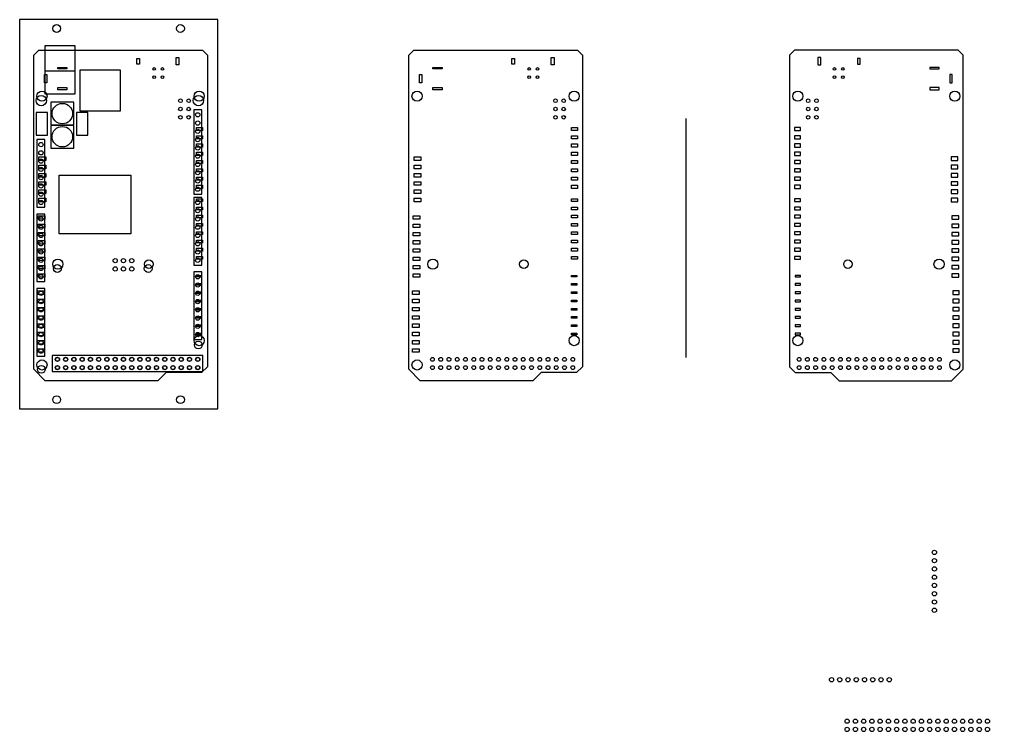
# Model space of a CAD drawing. Header units: millimetres. Extents: x -933 to 1535, y -159 to 616.
# Drawn here: x -932.7 to -634.2, y 322.3 to 541.3 of the extents above; entities that cross this region are included whole.
import ezdxf

# ---------------------------------------------------------------- set-up
doc = ezdxf.new("R2010")
doc.units = ezdxf.units.MM
doc.layers.add('DeTestMega', color=5, linetype='Continuous')

msp = doc.modelspace()

# ---------------------------------------------------------------- linework, layer by layer
at = {"color": 7, "linetype": 'Continuous', "lineweight": 25}
for p, q in [((-928.332, 530.278), (-926.808, 531.802)), ((-926.808, 531.802), (-876.44, 531.802)), ((-876.44, 531.802), (-874.916, 530.278)), ((-812.938, 530.278), (-811.414, 531.802)), ((-811.414, 531.802), (-761.046, 531.802)), ((-761.046, 531.802), (-759.522, 530.278)), ((-694.259, 531.802), (-695.783, 530.278)), ((-643.891, 531.802), (-694.259, 531.802)), ((-642.367, 530.278), (-643.891, 531.802)), ((-928.332, 433.758), (-928.332, 530.278)), ((-896.634, 529.325), (-895.779, 529.325)), ((-896.634, 527.524), (-896.634, 529.325)), ((-895.779, 529.325), (-895.779, 527.524)), ((-884.517, 529.553), (-883.639, 529.553)), ((-884.517, 527.296), (-884.517, 529.553)), ((-883.639, 529.553), (-883.639, 527.296)), ((-874.916, 530.278), (-874.916, 434.505)), ((-812.938, 433.758), (-812.938, 530.278)), ((-781.24, 529.325), (-780.385, 529.325)), ((-781.24, 527.524), (-781.24, 529.325)), ((-780.385, 529.325), (-780.385, 527.524)), ((-769.123, 529.553), (-768.245, 529.553)), ((-769.123, 527.296), (-769.123, 529.553)), ((-768.245, 529.553), (-768.245, 527.296)), ((-759.522, 530.278), (-759.522, 434.505)), ((-695.783, 530.278), (-695.783, 434.505)), ((-687.06, 529.553), (-687.06, 527.296)), ((-686.182, 529.553), (-687.06, 529.553)), ((-686.182, 527.296), (-686.182, 529.553)), ((-674.921, 529.325), (-674.921, 527.524)), ((-674.065, 529.325), (-674.921, 529.325)), ((-674.065, 527.524), (-674.065, 529.325)), ((-642.367, 433.758), (-642.367, 530.278)), ((-920.967, 526.528), (-918.103, 526.528)), ((-920.967, 526.089), (-920.967, 526.528)), ((-918.103, 526.089), (-920.967, 526.089)), ((-918.103, 526.528), (-918.103, 526.089)), ((-895.779, 527.524), (-896.634, 527.524)), ((-883.639, 527.296), (-884.517, 527.296)), ((-805.573, 526.528), (-802.709, 526.528)), ((-805.573, 526.089), (-805.573, 526.528)), ((-802.709, 526.089), (-805.573, 526.089)), ((-802.709, 526.528), (-802.709, 526.089)), ((-780.385, 527.524), (-781.24, 527.524)), ((-768.245, 527.296), (-769.123, 527.296)), ((-687.06, 527.296), (-686.182, 527.296)), ((-674.921, 527.524), (-674.065, 527.524)), ((-652.596, 526.528), (-652.596, 526.089)), ((-649.732, 526.528), (-652.596, 526.528)), ((-652.596, 526.089), (-649.732, 526.089)), ((-649.732, 526.089), (-649.732, 526.528)), ((-925.002, 524.409), (-924.289, 524.409)), ((-925.002, 521.792), (-925.002, 524.409)), ((-924.289, 524.409), (-924.289, 521.792)), ((-809.608, 524.409), (-808.895, 524.409)), ((-809.608, 521.792), (-809.608, 524.409)), ((-808.895, 524.409), (-808.895, 521.792)), ((-646.41, 524.409), (-646.41, 521.792)), ((-645.698, 524.409), (-646.41, 524.409)), ((-645.698, 521.792), (-645.698, 524.409)), ((-924.289, 521.792), (-925.002, 521.792)), ((-920.967, 520.342), (-918.103, 520.342)), ((-920.967, 519.654), (-920.967, 520.342)), ((-918.103, 519.654), (-920.967, 519.654)), ((-918.103, 520.342), (-918.103, 519.654)), ((-808.895, 521.792), (-809.608, 521.792)), ((-805.573, 520.342), (-802.709, 520.342)), ((-805.573, 519.654), (-805.573, 520.342)), ((-802.709, 519.654), (-805.573, 519.654)), ((-802.709, 520.342), (-802.709, 519.654)), ((-652.596, 520.342), (-652.596, 519.654)), ((-649.732, 520.342), (-652.596, 520.342)), ((-652.596, 519.654), (-649.732, 519.654)), ((-649.732, 519.654), (-649.732, 520.342)), ((-646.41, 521.792), (-645.698, 521.792)), ((-878.261, 508.084), (-876.419, 508.084)), ((-878.261, 507.109), (-878.261, 508.084)), ((-876.419, 508.084), (-876.419, 507.109)), ((-762.866, 508.084), (-761.025, 508.084)), ((-762.866, 507.109), (-762.866, 508.084)), ((-761.025, 508.084), (-761.025, 507.109)), ((-692.439, 508.084), (-694.281, 508.084)), ((-694.281, 508.084), (-694.281, 507.109)), ((-692.439, 507.109), (-692.439, 508.084)), ((-876.419, 507.109), (-878.261, 507.109)), ((-878.261, 505.544), (-876.419, 505.544)), ((-878.261, 504.569), (-878.261, 505.544)), ((-876.419, 504.569), (-878.261, 504.569)), ((-876.419, 505.544), (-876.419, 504.569)), ((-761.025, 507.109), (-762.866, 507.109)), ((-762.866, 505.544), (-761.025, 505.544)), ((-762.866, 504.569), (-762.866, 505.544)), ((-761.025, 504.569), (-762.866, 504.569)), ((-761.025, 505.544), (-761.025, 504.569)), ((-694.281, 507.109), (-692.439, 507.109)), ((-692.439, 505.544), (-694.281, 505.544)), ((-694.281, 505.544), (-694.281, 504.569)), ((-694.281, 504.569), (-692.439, 504.569)), ((-692.439, 504.569), (-692.439, 505.544)), ((-878.261, 503.004), (-876.419, 503.004)), ((-878.261, 502.029), (-878.261, 503.004)), ((-876.419, 502.029), (-878.261, 502.029)), ((-876.419, 503.004), (-876.419, 502.029)), ((-762.866, 503.004), (-761.025, 503.004)), ((-762.866, 502.029), (-762.866, 503.004)), ((-761.025, 502.029), (-762.866, 502.029)), ((-761.025, 503.004), (-761.025, 502.029)), ((-692.439, 503.004), (-694.281, 503.004)), ((-694.281, 503.004), (-694.281, 502.029)), ((-694.281, 502.029), (-692.439, 502.029)), ((-692.439, 502.029), (-692.439, 503.004)), ((-926.72, 499.028), (-924.645, 499.028)), ((-926.72, 497.924), (-926.72, 499.028)), ((-924.645, 499.028), (-924.645, 497.924)), ((-878.261, 500.464), (-876.419, 500.464)), ((-878.261, 499.489), (-878.261, 500.464)), ((-876.419, 499.489), (-878.261, 499.489)), ((-876.419, 500.464), (-876.419, 499.489)), ((-811.326, 499.028), (-809.251, 499.028)), ((-811.326, 497.924), (-811.326, 499.028)), ((-809.251, 499.028), (-809.251, 497.924)), ((-762.866, 500.464), (-761.025, 500.464)), ((-762.866, 499.489), (-762.866, 500.464)), ((-761.025, 499.489), (-762.866, 499.489)), ((-761.025, 500.464), (-761.025, 499.489)), ((-692.439, 500.464), (-694.281, 500.464)), ((-694.281, 500.464), (-694.281, 499.489)), ((-694.281, 499.489), (-692.439, 499.489)), ((-692.439, 499.489), (-692.439, 500.464)), ((-643.979, 499.028), (-646.054, 499.028)), ((-646.054, 499.028), (-646.054, 497.924)), ((-643.979, 497.924), (-643.979, 499.028)), ((-924.645, 497.924), (-926.72, 497.924)), ((-926.72, 496.488), (-924.645, 496.488)), ((-926.72, 495.384), (-926.72, 496.488)), ((-924.645, 496.488), (-924.645, 495.384)), ((-878.261, 497.924), (-876.419, 497.924)), ((-878.261, 496.949), (-878.261, 497.924)), ((-876.419, 496.949), (-878.261, 496.949)), ((-876.419, 497.924), (-876.419, 496.949)), ((-809.251, 497.924), (-811.326, 497.924)), ((-811.326, 496.488), (-809.251, 496.488)), ((-811.326, 495.384), (-811.326, 496.488)), ((-809.251, 496.488), (-809.251, 495.384)), ((-762.866, 497.924), (-761.025, 497.924)), ((-762.866, 496.949), (-762.866, 497.924)), ((-761.025, 496.949), (-762.866, 496.949)), ((-761.025, 497.924), (-761.025, 496.949)), ((-692.439, 497.924), (-694.281, 497.924)), ((-694.281, 497.924), (-694.281, 496.949)), ((-694.281, 496.949), (-692.439, 496.949)), ((-692.439, 496.949), (-692.439, 497.924)), ((-646.054, 497.924), (-643.979, 497.924)), ((-643.979, 496.488), (-646.054, 496.488)), ((-646.054, 496.488), (-646.054, 495.384)), ((-643.979, 495.384), (-643.979, 496.488)), ((-924.645, 495.384), (-926.72, 495.384)), ((-926.72, 493.948), (-924.645, 493.948)), ((-926.72, 492.844), (-926.72, 493.948)), ((-924.645, 492.844), (-926.72, 492.844)), ((-924.645, 493.948), (-924.645, 492.844)), ((-878.261, 495.384), (-876.419, 495.384)), ((-878.261, 494.409), (-878.261, 495.384)), ((-876.419, 494.409), (-878.261, 494.409)), ((-878.261, 492.844), (-876.419, 492.844)), ((-878.261, 491.869), (-878.261, 492.844)), ((-876.419, 495.384), (-876.419, 494.409)), ((-876.419, 492.844), (-876.419, 491.869)), ((-809.251, 495.384), (-811.326, 495.384)), ((-811.326, 493.948), (-809.251, 493.948)), ((-811.326, 492.844), (-811.326, 493.948)), ((-809.251, 492.844), (-811.326, 492.844)), ((-809.251, 493.948), (-809.251, 492.844)), ((-762.866, 495.384), (-761.025, 495.384)), ((-762.866, 494.409), (-762.866, 495.384)), ((-761.025, 494.409), (-762.866, 494.409)), ((-762.866, 492.844), (-761.025, 492.844)), ((-762.866, 491.869), (-762.866, 492.844)), ((-761.025, 495.384), (-761.025, 494.409)), ((-761.025, 492.844), (-761.025, 491.869)), ((-692.439, 495.384), (-694.281, 495.384)), ((-694.281, 495.384), (-694.281, 494.409)), ((-694.281, 494.409), (-692.439, 494.409)), ((-692.439, 492.844), (-694.281, 492.844)), ((-694.281, 492.844), (-694.281, 491.869)), ((-692.439, 494.409), (-692.439, 495.384)), ((-692.439, 491.869), (-692.439, 492.844)), ((-646.054, 495.384), (-643.979, 495.384)), ((-643.979, 493.948), (-646.054, 493.948)), ((-646.054, 493.948), (-646.054, 492.844)), ((-646.054, 492.844), (-643.979, 492.844)), ((-643.979, 492.844), (-643.979, 493.948)), ((-926.72, 491.408), (-924.645, 491.408)), ((-926.72, 490.304), (-926.72, 491.408)), ((-924.645, 490.304), (-926.72, 490.304)), ((-924.645, 491.408), (-924.645, 490.304)), ((-876.419, 491.869), (-878.261, 491.869)), ((-878.261, 490.304), (-876.419, 490.304)), ((-878.261, 489.329), (-878.261, 490.304)), ((-876.419, 490.304), (-876.419, 489.329)), ((-811.326, 491.408), (-809.251, 491.408)), ((-811.326, 490.304), (-811.326, 491.408)), ((-809.251, 490.304), (-811.326, 490.304)), ((-809.251, 491.408), (-809.251, 490.304)), ((-761.025, 491.869), (-762.866, 491.869)), ((-762.866, 490.304), (-761.025, 490.304)), ((-762.866, 489.329), (-762.866, 490.304)), ((-761.025, 490.304), (-761.025, 489.329)), ((-694.281, 491.869), (-692.439, 491.869)), ((-694.281, 490.304), (-694.281, 489.329)), ((-692.439, 490.304), (-694.281, 490.304)), ((-692.439, 489.329), (-692.439, 490.304)), ((-643.979, 491.408), (-646.054, 491.408)), ((-646.054, 491.408), (-646.054, 490.304)), ((-646.054, 490.304), (-643.979, 490.304)), ((-643.979, 490.304), (-643.979, 491.408)), ((-926.72, 488.868), (-924.645, 488.868)), ((-926.72, 487.764), (-926.72, 488.868)), ((-924.645, 487.764), (-926.72, 487.764)), ((-924.645, 488.868), (-924.645, 487.764)), ((-876.419, 489.329), (-878.261, 489.329)), ((-811.326, 488.868), (-809.251, 488.868)), ((-811.326, 487.764), (-811.326, 488.868)), ((-809.251, 487.764), (-811.326, 487.764)), ((-809.251, 488.868), (-809.251, 487.764)), ((-761.025, 489.329), (-762.866, 489.329)), ((-694.281, 489.329), (-692.439, 489.329)), ((-643.979, 488.868), (-646.054, 488.868)), ((-646.054, 488.868), (-646.054, 487.764)), ((-646.054, 487.764), (-643.979, 487.764)), ((-643.979, 487.764), (-643.979, 488.868)), ((-926.72, 486.328), (-924.645, 486.328)), ((-926.72, 485.224), (-926.72, 486.328)), ((-924.645, 485.224), (-926.72, 485.224)), ((-924.645, 486.328), (-924.645, 485.224)), ((-878.261, 486.159), (-876.419, 486.159)), ((-878.261, 485.325), (-878.261, 486.159)), ((-876.419, 485.325), (-878.261, 485.325)), ((-878.261, 483.619), (-876.419, 483.619)), ((-878.261, 482.785), (-878.261, 483.619)), ((-876.419, 486.159), (-876.419, 485.325)), ((-876.419, 483.619), (-876.419, 482.785)), ((-811.326, 486.328), (-809.251, 486.328)), ((-811.326, 485.224), (-811.326, 486.328)), ((-809.251, 485.224), (-811.326, 485.224)), ((-809.251, 486.328), (-809.251, 485.224)), ((-762.866, 486.159), (-761.025, 486.159)), ((-762.866, 485.325), (-762.866, 486.159)), ((-761.025, 485.325), (-762.866, 485.325)), ((-762.866, 483.619), (-761.025, 483.619)), ((-762.866, 482.785), (-762.866, 483.619)), ((-761.025, 486.159), (-761.025, 485.325)), ((-761.025, 483.619), (-761.025, 482.785)), ((-692.439, 486.159), (-694.281, 486.159)), ((-694.281, 486.159), (-694.281, 485.325)), ((-694.281, 485.325), (-692.439, 485.325)), ((-692.439, 483.619), (-694.281, 483.619)), ((-694.281, 483.619), (-694.281, 482.785)), ((-692.439, 485.325), (-692.439, 486.159)), ((-692.439, 482.785), (-692.439, 483.619)), ((-646.054, 486.328), (-646.054, 485.224)), ((-643.979, 486.328), (-646.054, 486.328)), ((-646.054, 485.224), (-643.979, 485.224)), ((-643.979, 485.224), (-643.979, 486.328)), ((-926.986, 480.899), (-924.903, 480.899)), ((-926.986, 479.857), (-926.986, 480.899)), ((-924.903, 480.899), (-924.903, 479.857)), ((-876.419, 482.785), (-878.261, 482.785)), ((-878.261, 481.079), (-876.419, 481.079)), ((-878.261, 480.245), (-878.261, 481.079)), ((-876.419, 481.079), (-876.419, 480.245)), ((-811.592, 480.899), (-809.509, 480.899)), ((-811.592, 479.857), (-811.592, 480.899)), ((-809.509, 480.899), (-809.509, 479.857)), ((-761.025, 482.785), (-762.866, 482.785)), ((-762.866, 481.079), (-761.025, 481.079)), ((-762.866, 480.245), (-762.866, 481.079)), ((-761.025, 481.079), (-761.025, 480.245)), ((-694.281, 482.785), (-692.439, 482.785)), ((-692.439, 481.079), (-694.281, 481.079)), ((-694.281, 481.079), (-694.281, 480.245)), ((-692.439, 480.245), (-692.439, 481.079)), ((-643.713, 480.899), (-645.797, 480.899)), ((-645.797, 480.899), (-645.797, 479.857)), ((-643.713, 479.857), (-643.713, 480.899)), ((-924.903, 479.857), (-926.986, 479.857)), ((-926.986, 478.359), (-924.903, 478.359)), ((-926.986, 477.317), (-926.986, 478.359)), ((-924.903, 478.359), (-924.903, 477.317)), ((-876.419, 480.245), (-878.261, 480.245)), ((-878.261, 478.539), (-876.419, 478.539)), ((-878.261, 477.705), (-878.261, 478.539)), ((-876.419, 477.705), (-878.261, 477.705)), ((-876.419, 478.539), (-876.419, 477.705)), ((-809.509, 479.857), (-811.592, 479.857)), ((-811.592, 478.359), (-809.509, 478.359)), ((-811.592, 477.317), (-811.592, 478.359)), ((-809.509, 478.359), (-809.509, 477.317)), ((-761.025, 480.245), (-762.866, 480.245)), ((-762.866, 478.539), (-761.025, 478.539)), ((-762.866, 477.705), (-762.866, 478.539)), ((-761.025, 477.705), (-762.866, 477.705)), ((-761.025, 478.539), (-761.025, 477.705)), ((-694.281, 480.245), (-692.439, 480.245)), ((-692.439, 478.539), (-694.281, 478.539)), ((-694.281, 478.539), (-694.281, 477.705)), ((-694.281, 477.705), (-692.439, 477.705)), ((-692.439, 477.705), (-692.439, 478.539)), ((-645.797, 479.857), (-643.713, 479.857)), ((-643.713, 478.359), (-645.797, 478.359)), ((-645.797, 478.359), (-645.797, 477.317)), ((-643.713, 477.317), (-643.713, 478.359)), ((-924.903, 477.317), (-926.986, 477.317)), ((-926.986, 475.819), (-924.903, 475.819)), ((-926.986, 474.777), (-926.986, 475.819)), ((-924.903, 474.777), (-926.986, 474.777)), ((-924.903, 475.819), (-924.903, 474.777)), ((-878.261, 475.999), (-876.419, 475.999)), ((-878.261, 475.165), (-878.261, 475.999)), ((-876.419, 475.165), (-878.261, 475.165)), ((-876.419, 475.999), (-876.419, 475.165)), ((-809.509, 477.317), (-811.592, 477.317)), ((-811.592, 475.819), (-809.509, 475.819)), ((-811.592, 474.777), (-811.592, 475.819)), ((-809.509, 474.777), (-811.592, 474.777)), ((-809.509, 475.819), (-809.509, 474.777)), ((-762.866, 475.999), (-761.025, 475.999)), ((-762.866, 475.165), (-762.866, 475.999)), ((-761.025, 475.165), (-762.866, 475.165)), ((-761.025, 475.999), (-761.025, 475.165)), ((-692.439, 475.999), (-694.281, 475.999)), ((-694.281, 475.999), (-694.281, 475.165)), ((-694.281, 475.165), (-692.439, 475.165)), ((-692.439, 475.165), (-692.439, 475.999)), ((-645.797, 477.317), (-643.713, 477.317)), ((-643.713, 475.819), (-645.797, 475.819)), ((-645.797, 475.819), (-645.797, 474.777)), ((-645.797, 474.777), (-643.713, 474.777)), ((-643.713, 474.777), (-643.713, 475.819)), ((-926.986, 473.279), (-924.903, 473.279)), ((-926.986, 472.237), (-926.986, 473.279)), ((-924.903, 472.237), (-926.986, 472.237)), ((-924.903, 473.279), (-924.903, 472.237)), ((-878.261, 473.459), (-876.419, 473.459)), ((-878.261, 472.625), (-878.261, 473.459)), ((-876.419, 472.625), (-878.261, 472.625)), ((-876.419, 473.459), (-876.419, 472.625)), ((-811.592, 473.279), (-809.509, 473.279)), ((-811.592, 472.237), (-811.592, 473.279)), ((-809.509, 472.237), (-811.592, 472.237)), ((-809.509, 473.279), (-809.509, 472.237)), ((-762.866, 473.459), (-761.025, 473.459)), ((-762.866, 472.625), (-762.866, 473.459)), ((-761.025, 472.625), (-762.866, 472.625)), ((-761.025, 473.459), (-761.025, 472.625)), ((-692.439, 473.459), (-694.281, 473.459)), ((-694.281, 473.459), (-694.281, 472.625)), ((-694.281, 472.625), (-692.439, 472.625)), ((-692.439, 472.625), (-692.439, 473.459)), ((-643.713, 473.279), (-645.797, 473.279)), ((-645.797, 473.279), (-645.797, 472.237)), ((-645.797, 472.237), (-643.713, 472.237)), ((-643.713, 472.237), (-643.713, 473.279)), ((-926.986, 470.739), (-924.903, 470.739)), ((-926.986, 469.697), (-926.986, 470.739)), ((-924.903, 469.697), (-926.986, 469.697)), ((-924.903, 470.739), (-924.903, 469.697)), ((-878.261, 470.919), (-876.419, 470.919)), ((-878.261, 470.085), (-878.261, 470.919)), ((-876.419, 470.085), (-878.261, 470.085)), ((-876.419, 470.919), (-876.419, 470.085)), ((-811.592, 470.739), (-809.509, 470.739)), ((-811.592, 469.697), (-811.592, 470.739)), ((-809.509, 469.697), (-811.592, 469.697)), ((-809.509, 470.739), (-809.509, 469.697)), ((-762.866, 470.919), (-761.025, 470.919)), ((-762.866, 470.085), (-762.866, 470.919)), ((-761.025, 470.085), (-762.866, 470.085)), ((-761.025, 470.919), (-761.025, 470.085)), ((-692.439, 470.919), (-694.281, 470.919)), ((-694.281, 470.919), (-694.281, 470.085)), ((-694.281, 470.085), (-692.439, 470.085)), ((-692.439, 470.085), (-692.439, 470.919)), ((-643.713, 470.739), (-645.797, 470.739)), ((-645.797, 470.739), (-645.797, 469.697)), ((-645.797, 469.697), (-643.713, 469.697)), ((-643.713, 469.697), (-643.713, 470.739)), ((-926.986, 468.199), (-924.903, 468.199)), ((-926.986, 467.157), (-926.986, 468.199)), ((-924.903, 467.157), (-926.986, 467.157)), ((-924.903, 468.199), (-924.903, 467.157)), ((-878.261, 468.379), (-876.419, 468.379)), ((-878.261, 467.545), (-878.261, 468.379)), ((-876.419, 467.545), (-878.261, 467.545)), ((-876.419, 468.379), (-876.419, 467.545)), ((-811.592, 468.199), (-809.509, 468.199)), ((-811.592, 467.157), (-811.592, 468.199)), ((-809.509, 467.157), (-811.592, 467.157)), ((-809.509, 468.199), (-809.509, 467.157)), ((-762.866, 468.379), (-761.025, 468.379)), ((-762.866, 467.545), (-762.866, 468.379)), ((-761.025, 467.545), (-762.866, 467.545)), ((-761.025, 468.379), (-761.025, 467.545)), ((-694.281, 468.379), (-694.281, 467.545)), ((-692.439, 468.379), (-694.281, 468.379)), ((-694.281, 467.545), (-692.439, 467.545)), ((-692.439, 467.545), (-692.439, 468.379)), ((-643.713, 468.199), (-645.797, 468.199)), ((-645.797, 468.199), (-645.797, 467.157)), ((-645.797, 467.157), (-643.713, 467.157)), ((-643.713, 467.157), (-643.713, 468.199)), ((-926.986, 465.659), (-924.903, 465.659)), ((-926.986, 464.617), (-926.986, 465.659)), ((-924.903, 464.617), (-926.986, 464.617)), ((-926.986, 463.119), (-924.903, 463.119)), ((-926.986, 462.077), (-926.986, 463.119)), ((-924.903, 465.659), (-924.903, 464.617)), ((-924.903, 463.119), (-924.903, 462.077)), ((-811.592, 465.659), (-809.509, 465.659)), ((-811.592, 464.617), (-811.592, 465.659)), ((-809.509, 464.617), (-811.592, 464.617)), ((-811.592, 463.119), (-809.509, 463.119)), ((-811.592, 462.077), (-811.592, 463.119)), ((-809.509, 465.659), (-809.509, 464.617)), ((-809.509, 463.119), (-809.509, 462.077)), ((-643.713, 465.659), (-645.797, 465.659)), ((-645.797, 465.659), (-645.797, 464.617)), ((-645.797, 464.617), (-643.713, 464.617)), ((-645.797, 463.119), (-645.797, 462.077)), ((-643.713, 463.119), (-645.797, 463.119)), ((-643.713, 464.617), (-643.713, 465.659)), ((-643.713, 462.077), (-643.713, 463.119)), ((-924.903, 462.077), (-926.986, 462.077)), ((-878.261, 462.608), (-876.664, 462.608)), ((-878.261, 462.103), (-878.261, 462.608)), ((-876.664, 462.103), (-878.261, 462.103)), ((-878.261, 460.068), (-876.664, 460.068)), ((-878.261, 459.563), (-878.261, 460.068)), ((-876.664, 462.608), (-876.664, 462.103)), ((-876.664, 460.068), (-876.664, 459.563)), ((-809.509, 462.077), (-811.592, 462.077)), ((-762.866, 462.608), (-761.27, 462.608)), ((-762.866, 462.103), (-762.866, 462.608)), ((-761.27, 462.103), (-762.866, 462.103)), ((-762.866, 460.068), (-761.27, 460.068)), ((-762.866, 459.563), (-762.866, 460.068)), ((-761.27, 462.608), (-761.27, 462.103)), ((-761.27, 460.068), (-761.27, 459.563)), ((-692.439, 462.608), (-694.035, 462.608)), ((-694.035, 462.608), (-694.035, 462.103)), ((-694.035, 462.103), (-692.439, 462.103)), ((-692.439, 460.068), (-694.035, 460.068)), ((-694.035, 460.068), (-694.035, 459.563)), ((-692.439, 462.103), (-692.439, 462.608)), ((-692.439, 459.563), (-692.439, 460.068)), ((-645.797, 462.077), (-643.713, 462.077)), ((-927.157, 457.811), (-925.144, 457.811)), ((-927.157, 456.74), (-927.157, 457.811)), ((-925.144, 456.74), (-927.157, 456.74)), ((-925.144, 457.811), (-925.144, 456.74)), ((-876.664, 459.563), (-878.261, 459.563)), ((-878.261, 457.528), (-876.664, 457.528)), ((-878.261, 457.023), (-878.261, 457.528)), ((-876.664, 457.023), (-878.261, 457.023)), ((-876.664, 457.528), (-876.664, 457.023)), ((-811.763, 457.811), (-809.75, 457.811)), ((-811.763, 456.74), (-811.763, 457.811)), ((-809.75, 456.74), (-811.763, 456.74)), ((-809.75, 457.811), (-809.75, 456.74)), ((-761.27, 459.563), (-762.866, 459.563)), ((-762.866, 457.528), (-761.27, 457.528)), ((-762.866, 457.023), (-762.866, 457.528)), ((-761.27, 457.023), (-762.866, 457.023)), ((-761.27, 457.528), (-761.27, 457.023)), ((-694.035, 459.563), (-692.439, 459.563)), ((-692.439, 457.528), (-694.035, 457.528)), ((-694.035, 457.528), (-694.035, 457.023)), ((-694.035, 457.023), (-692.439, 457.023)), ((-692.439, 457.023), (-692.439, 457.528)), ((-643.542, 457.811), (-645.556, 457.811)), ((-645.556, 457.811), (-645.556, 456.74)), ((-645.556, 456.74), (-643.542, 456.74)), ((-643.542, 456.74), (-643.542, 457.811)), ((-927.157, 455.271), (-925.144, 455.271)), ((-927.157, 454.2), (-927.157, 455.271)), ((-925.144, 454.2), (-927.157, 454.2)), ((-925.144, 455.271), (-925.144, 454.2)), ((-878.261, 454.988), (-876.664, 454.988)), ((-878.261, 454.483), (-878.261, 454.988)), ((-876.664, 454.483), (-878.261, 454.483)), ((-876.664, 454.988), (-876.664, 454.483)), ((-811.763, 455.271), (-809.75, 455.271)), ((-811.763, 454.2), (-811.763, 455.271)), ((-809.75, 454.2), (-811.763, 454.2)), ((-809.75, 455.271), (-809.75, 454.2)), ((-762.866, 454.988), (-761.27, 454.988)), ((-762.866, 454.483), (-762.866, 454.988)), ((-761.27, 454.483), (-762.866, 454.483)), ((-761.27, 454.988), (-761.27, 454.483)), ((-692.439, 454.988), (-694.035, 454.988)), ((-694.035, 454.988), (-694.035, 454.483)), ((-694.035, 454.483), (-692.439, 454.483)), ((-692.439, 454.483), (-692.439, 454.988)), ((-643.542, 455.271), (-645.556, 455.271)), ((-645.556, 455.271), (-645.556, 454.2)), ((-645.556, 454.2), (-643.542, 454.2)), ((-643.542, 454.2), (-643.542, 455.271)), ((-927.157, 452.731), (-925.144, 452.731)), ((-927.157, 451.66), (-927.157, 452.731)), ((-925.144, 451.66), (-927.157, 451.66)), ((-925.144, 452.731), (-925.144, 451.66)), ((-878.261, 452.448), (-876.664, 452.448)), ((-878.261, 451.943), (-878.261, 452.448)), ((-876.664, 451.943), (-878.261, 451.943)), ((-876.664, 452.448), (-876.664, 451.943)), ((-811.763, 452.731), (-809.75, 452.731)), ((-811.763, 451.66), (-811.763, 452.731)), ((-809.75, 451.66), (-811.763, 451.66)), ((-809.75, 452.731), (-809.75, 451.66)), ((-762.866, 452.448), (-761.27, 452.448)), ((-762.866, 451.943), (-762.866, 452.448)), ((-761.27, 451.943), (-762.866, 451.943)), ((-761.27, 452.448), (-761.27, 451.943)), ((-692.439, 452.448), (-694.035, 452.448)), ((-694.035, 452.448), (-694.035, 451.943)), ((-694.035, 451.943), (-692.439, 451.943)), ((-692.439, 451.943), (-692.439, 452.448)), ((-643.542, 452.731), (-645.556, 452.731)), ((-645.556, 452.731), (-645.556, 451.66)), ((-645.556, 451.66), (-643.542, 451.66)), ((-643.542, 451.66), (-643.542, 452.731)), ((-927.157, 450.191), (-925.144, 450.191)), ((-927.157, 449.12), (-927.157, 450.191)), ((-925.144, 449.12), (-927.157, 449.12)), ((-925.144, 450.191), (-925.144, 449.12)), ((-878.261, 449.908), (-876.664, 449.908)), ((-878.261, 449.403), (-878.261, 449.908)), ((-876.664, 449.403), (-878.261, 449.403)), ((-876.664, 449.908), (-876.664, 449.403)), ((-811.763, 450.191), (-809.75, 450.191)), ((-811.763, 449.12), (-811.763, 450.191)), ((-809.75, 449.12), (-811.763, 449.12)), ((-809.75, 450.191), (-809.75, 449.12)), ((-762.866, 449.908), (-761.27, 449.908)), ((-762.866, 449.403), (-762.866, 449.908)), ((-761.27, 449.403), (-762.866, 449.403)), ((-761.27, 449.908), (-761.27, 449.403)), ((-692.439, 449.908), (-694.035, 449.908)), ((-694.035, 449.908), (-694.035, 449.403)), ((-694.035, 449.403), (-692.439, 449.403)), ((-692.439, 449.403), (-692.439, 449.908)), ((-643.542, 450.191), (-645.556, 450.191)), ((-645.556, 450.191), (-645.556, 449.12)), ((-645.556, 449.12), (-643.542, 449.12)), ((-643.542, 449.12), (-643.542, 450.191)), ((-927.157, 447.651), (-925.144, 447.651)), ((-927.157, 446.58), (-927.157, 447.651)), ((-925.144, 446.58), (-927.157, 446.58)), ((-927.157, 445.111), (-925.144, 445.111)), ((-927.157, 444.04), (-927.157, 445.111)), ((-925.144, 447.651), (-925.144, 446.58)), ((-925.144, 445.111), (-925.144, 444.04)), ((-878.261, 447.368), (-876.664, 447.368)), ((-878.261, 446.863), (-878.261, 447.368)), ((-876.664, 446.863), (-878.261, 446.863)), ((-878.261, 444.828), (-876.664, 444.828)), ((-878.261, 444.323), (-878.261, 444.828)), ((-876.664, 447.368), (-876.664, 446.863)), ((-876.664, 444.828), (-876.664, 444.323)), ((-811.763, 447.651), (-809.75, 447.651)), ((-811.763, 446.58), (-811.763, 447.651)), ((-809.75, 446.58), (-811.763, 446.58)), ((-811.763, 445.111), (-809.75, 445.111)), ((-811.763, 444.04), (-811.763, 445.111)), ((-809.75, 447.651), (-809.75, 446.58)), ((-809.75, 445.111), (-809.75, 444.04)), ((-762.866, 447.368), (-761.27, 447.368)), ((-762.866, 446.863), (-762.866, 447.368)), ((-761.27, 446.863), (-762.866, 446.863)), ((-762.866, 444.828), (-761.27, 444.828)), ((-762.866, 444.323), (-762.866, 444.828)), ((-761.27, 447.368), (-761.27, 446.863)), ((-761.27, 444.828), (-761.27, 444.323)), ((-692.439, 447.368), (-694.035, 447.368)), ((-694.035, 447.368), (-694.035, 446.863)), ((-694.035, 446.863), (-692.439, 446.863)), ((-694.035, 444.828), (-694.035, 444.323)), ((-692.439, 444.828), (-694.035, 444.828)), ((-692.439, 446.863), (-692.439, 447.368)), ((-692.439, 444.323), (-692.439, 444.828)), ((-643.542, 447.651), (-645.556, 447.651)), ((-645.556, 447.651), (-645.556, 446.58)), ((-645.556, 446.58), (-643.542, 446.58)), ((-643.542, 445.111), (-645.556, 445.111)), ((-645.556, 445.111), (-645.556, 444.04)), ((-643.542, 446.58), (-643.542, 447.651)), ((-643.542, 444.04), (-643.542, 445.111)), ((-925.144, 444.04), (-927.157, 444.04)), ((-927.157, 442.571), (-925.144, 442.571)), ((-927.157, 441.5), (-927.157, 442.571)), ((-925.144, 442.571), (-925.144, 441.5)), ((-876.664, 444.323), (-878.261, 444.323)), ((-809.75, 444.04), (-811.763, 444.04)), ((-811.763, 442.571), (-809.75, 442.571)), ((-811.763, 441.5), (-811.763, 442.571)), ((-809.75, 442.571), (-809.75, 441.5)), ((-761.27, 444.323), (-762.866, 444.323)), ((-694.035, 444.323), (-692.439, 444.323)), ((-645.556, 444.04), (-643.542, 444.04)), ((-643.542, 442.571), (-645.556, 442.571)), ((-645.556, 442.571), (-645.556, 441.5)), ((-643.542, 441.5), (-643.542, 442.571)), ((-925.144, 441.5), (-927.157, 441.5)), ((-927.157, 440.031), (-925.144, 440.031)), ((-927.157, 438.96), (-927.157, 440.031)), ((-925.144, 438.96), (-927.157, 438.96)), ((-925.144, 440.031), (-925.144, 438.96)), ((-809.75, 441.5), (-811.763, 441.5)), ((-811.763, 440.031), (-809.75, 440.031)), ((-811.763, 438.96), (-811.763, 440.031)), ((-809.75, 438.96), (-811.763, 438.96)), ((-809.75, 440.031), (-809.75, 438.96)), ((-645.556, 441.5), (-643.542, 441.5)), ((-645.556, 440.031), (-645.556, 438.96)), ((-643.542, 440.031), (-645.556, 440.031)), ((-645.556, 438.96), (-643.542, 438.96)), ((-643.542, 438.96), (-643.542, 440.031)), ((-924.776, 430.202), (-928.332, 433.758)), ((-874.916, 434.505), (-876.679, 432.742)), ((-809.382, 430.202), (-812.938, 433.758)), ((-759.522, 434.505), (-761.285, 432.742)), ((-695.783, 434.505), (-694.02, 432.742)), ((-645.923, 430.202), (-642.367, 433.758)), ((-890.156, 430.202), (-924.776, 430.202)), ((-887.616, 432.742), (-890.156, 430.202)), ((-876.679, 432.742), (-887.616, 432.742)), ((-774.762, 430.202), (-809.382, 430.202)), ((-772.222, 432.742), (-774.762, 430.202)), ((-761.285, 432.742), (-772.222, 432.742)), ((-694.02, 432.742), (-683.083, 432.742)), ((-683.083, 432.742), (-680.543, 430.202)), ((-680.543, 430.202), (-645.923, 430.202))]:
    msp.add_line(p, q, dxfattribs=at)
msp.add_line((-727.653, 510.843), (-727.653, 437.36))
for centre, radius in [((-891.295, 526.055), 0.414), ((-888.755, 526.055), 0.414), ((-775.901, 526.055), 0.414), ((-773.361, 526.055), 0.414), ((-681.944, 526.055), 0.414), ((-679.404, 526.055), 0.414), ((-891.295, 523.515), 0.414), ((-888.755, 523.515), 0.414), ((-775.901, 523.515), 0.414), ((-773.361, 523.515), 0.414), ((-681.944, 523.515), 0.414), ((-679.404, 523.515), 0.414), ((-925.792, 517.679), 1.562), ((-883.194, 516.287), 0.544), ((-880.654, 516.287), 0.544), ((-877.456, 517.679), 1.562), ((-810.398, 517.679), 1.562), ((-767.8, 516.287), 0.544), ((-765.26, 516.287), 0.544), ((-762.062, 517.679), 1.562), ((-693.243, 517.679), 1.562), ((-690.046, 516.287), 0.544), ((-687.506, 516.287), 0.544), ((-644.907, 517.679), 1.562), ((-883.194, 513.747), 0.544), ((-880.654, 513.747), 0.544), ((-767.8, 513.747), 0.544), ((-765.26, 513.747), 0.544), ((-690.046, 513.747), 0.544), ((-687.506, 513.747), 0.544), ((-883.194, 511.207), 0.544), ((-880.654, 511.207), 0.544), ((-767.8, 511.207), 0.544), ((-765.26, 511.207), 0.544), ((-690.046, 511.207), 0.544), ((-687.506, 511.207), 0.544), ((-920.914, 466.054), 1.562), ((-892.898, 466.054), 1.315), ((-805.52, 466.054), 1.562), ((-777.504, 466.054), 1.315), ((-677.802, 466.054), 1.315), ((-649.786, 466.054), 1.562), ((-877.456, 442.546), 1.562), ((-762.062, 442.546), 1.562), ((-693.243, 442.546), 1.562), ((-925.792, 435.053), 1.562), ((-921.047, 436.777), 0.574), ((-918.507, 436.777), 0.574), ((-915.967, 436.777), 0.574), ((-913.427, 436.777), 0.574), ((-910.887, 436.777), 0.574), ((-908.347, 436.777), 0.574), ((-905.807, 436.777), 0.574), ((-903.267, 436.777), 0.574), ((-900.727, 436.777), 0.574), ((-898.187, 436.777), 0.574), ((-895.647, 436.777), 0.574), ((-893.107, 436.777), 0.574), ((-890.567, 436.777), 0.574), ((-888.027, 436.777), 0.574), ((-885.487, 436.777), 0.574), ((-882.947, 436.777), 0.574), ((-880.407, 436.777), 0.574), ((-877.867, 436.777), 0.574), ((-810.398, 435.053), 1.562), ((-805.653, 436.777), 0.574), ((-803.113, 436.777), 0.574), ((-800.573, 436.777), 0.574), ((-798.033, 436.777), 0.574), ((-795.493, 436.777), 0.574), ((-792.953, 436.777), 0.574), ((-790.413, 436.777), 0.574), ((-787.873, 436.777), 0.574), ((-785.333, 436.777), 0.574), ((-782.793, 436.777), 0.574), ((-780.253, 436.777), 0.574), ((-777.713, 436.777), 0.574), ((-775.173, 436.777), 0.574), ((-772.633, 436.777), 0.574), ((-770.093, 436.777), 0.574), ((-767.553, 436.777), 0.574), ((-765.013, 436.777), 0.574), ((-762.473, 436.777), 0.574), ((-692.832, 436.777), 0.574), ((-690.292, 436.777), 0.574), ((-687.752, 436.777), 0.574), ((-685.212, 436.777), 0.574), ((-682.672, 436.777), 0.574), ((-680.132, 436.777), 0.574), ((-677.592, 436.777), 0.574), ((-675.052, 436.777), 0.574), ((-672.512, 436.777), 0.574), ((-669.972, 436.777), 0.574), ((-667.432, 436.777), 0.574), ((-664.892, 436.777), 0.574), ((-662.352, 436.777), 0.574), ((-659.812, 436.777), 0.574), ((-657.272, 436.777), 0.574), ((-654.732, 436.777), 0.574), ((-652.192, 436.777), 0.574), ((-649.652, 436.777), 0.574), ((-644.907, 435.053), 1.562), ((-921.047, 434.237), 0.574), ((-918.507, 434.237), 0.574), ((-915.967, 434.237), 0.574), ((-913.427, 434.237), 0.574), ((-910.887, 434.237), 0.574), ((-908.347, 434.237), 0.574), ((-905.807, 434.237), 0.574), ((-903.267, 434.237), 0.574), ((-900.727, 434.237), 0.574), ((-898.187, 434.237), 0.574), ((-895.647, 434.237), 0.574), ((-893.107, 434.237), 0.574), ((-890.567, 434.237), 0.574), ((-888.027, 434.237), 0.574), ((-885.487, 434.237), 0.574), ((-882.947, 434.237), 0.574), ((-880.407, 434.237), 0.574), ((-877.867, 434.237), 0.574), ((-805.653, 434.237), 0.574), ((-803.113, 434.237), 0.574), ((-800.573, 434.237), 0.574), ((-798.033, 434.237), 0.574), ((-795.493, 434.237), 0.574), ((-792.953, 434.237), 0.574), ((-790.413, 434.237), 0.574), ((-787.873, 434.237), 0.574), ((-785.333, 434.237), 0.574), ((-782.793, 434.237), 0.574), ((-780.253, 434.237), 0.574), ((-777.713, 434.237), 0.574), ((-775.173, 434.237), 0.574), ((-772.633, 434.237), 0.574), ((-770.093, 434.237), 0.574), ((-767.553, 434.237), 0.574), ((-765.013, 434.237), 0.574), ((-762.473, 434.237), 0.574), ((-692.832, 434.237), 0.574), ((-690.292, 434.237), 0.574), ((-687.752, 434.237), 0.574), ((-685.212, 434.237), 0.574), ((-682.672, 434.237), 0.574), ((-680.132, 434.237), 0.574), ((-677.592, 434.237), 0.574), ((-675.052, 434.237), 0.574), ((-672.512, 434.237), 0.574), ((-669.972, 434.237), 0.574), ((-667.432, 434.237), 0.574), ((-664.892, 434.237), 0.574), ((-662.352, 434.237), 0.574), ((-659.812, 434.237), 0.574), ((-657.272, 434.237), 0.574), ((-654.732, 434.237), 0.574), ((-652.192, 434.237), 0.574), ((-649.652, 434.237), 0.574)]:
    msp.add_circle(centre, radius, dxfattribs=at)
for centre in [(-651.216, 377.429), (-651.216, 374.889), (-651.216, 372.349), (-651.216, 369.809), (-651.216, 367.269), (-651.216, 364.729), (-651.216, 362.189), (-651.216, 359.649), (-682.868, 338.29), (-680.328, 338.29), (-677.788, 338.29), (-675.248, 338.29), (-672.708, 338.29), (-670.168, 338.29), (-667.628, 338.29), (-665.088, 338.29), (-678.061, 325.536), (-675.521, 325.536), (-672.981, 325.536), (-670.441, 325.536), (-667.901, 325.536), (-665.361, 325.536), (-662.821, 325.536), (-660.281, 325.536), (-657.741, 325.536), (-655.201, 325.536), (-652.661, 325.536), (-650.121, 325.536), (-647.581, 325.536), (-645.041, 325.536), (-642.501, 325.536), (-639.961, 325.536), (-637.421, 325.536), (-634.881, 325.536), (-678.061, 322.996), (-675.521, 322.996), (-672.981, 322.996), (-670.441, 322.996), (-667.901, 322.996), (-665.361, 322.996), (-662.821, 322.996), (-660.281, 322.996), (-657.741, 322.996), (-655.201, 322.996), (-652.661, 322.996), (-650.121, 322.996), (-647.581, 322.996), (-645.041, 322.996), (-642.501, 322.996), (-639.961, 322.996), (-637.421, 322.996), (-634.881, 322.996)]:
    msp.add_circle(centre, 0.655)
at = {"layer": 'DeTestMega'}
for points in [[(-932.741, 421.578), (-871.729, 421.578), (-871.729, 541.293), (-932.741, 541.293)], [(-924.96, 518.423), (-915.61, 518.423), (-915.61, 533.123), (-924.96, 533.123)], [(-924.96, 518.423), (-915.61, 518.423), (-915.61, 525.423), (-924.96, 525.423)], [(-914.112, 513.181), (-901.612, 513.181), (-901.612, 525.681), (-914.112, 525.681)], [(-923.023, 508.842), (-916.023, 508.842), (-916.023, 515.842), (-923.023, 515.842)], [(-879.117, 487.581), (-876.617, 487.581), (-876.617, 513.481), (-879.117, 513.481)], [(-927.623, 505.667), (-924.123, 505.667), (-924.123, 512.667), (-927.623, 512.667)], [(-915.177, 505.667), (-911.677, 505.667), (-911.677, 512.667), (-915.177, 512.667)], [(-923.023, 501.73), (-916.023, 501.73), (-916.023, 508.73), (-923.023, 508.73)], [(-927.377, 483.527), (-924.877, 483.527), (-924.877, 504.327), (-927.377, 504.327)], [(-920.484, 493.402), (-898.484, 493.402), (-898.484, 475.402), (-920.484, 475.402)], [(-879.117, 465.747), (-876.617, 465.747), (-876.617, 486.547), (-879.117, 486.547)], [(-927.377, 460.667), (-924.877, 460.667), (-924.877, 481.467), (-927.377, 481.467)], [(-879.117, 442.887), (-876.617, 442.887), (-876.617, 463.687), (-879.117, 463.687)], [(-927.377, 437.807), (-924.877, 437.807), (-924.877, 458.607), (-927.377, 458.607)], [(-922.657, 433.007), (-876.257, 433.007), (-876.257, 438.007), (-922.657, 438.007)]]:
    msp.add_lwpolyline(points, close=True, dxfattribs=at)
for centre, radius in [((-921.28, 538.501), 1.2), ((-883.19, 538.501), 1.2), ((-926.002, 516.342), 1.6), ((-877.666, 516.342), 1.6), ((-919.523, 512.342), 3.15), ((-877.867, 511.961), 0.655), ((-919.523, 505.23), 3.15), ((-877.867, 509.421), 0.655), ((-877.867, 506.881), 0.655), ((-877.867, 504.341), 0.655), ((-926.127, 502.817), 0.655), ((-877.867, 501.801), 0.655), ((-926.127, 500.277), 0.655), ((-877.867, 499.261), 0.655), ((-926.127, 497.737), 0.655), ((-926.127, 495.197), 0.655), ((-877.867, 496.721), 0.655), ((-926.127, 492.657), 0.655), ((-877.867, 494.181), 0.655), ((-926.127, 490.117), 0.655), ((-877.867, 491.641), 0.655), ((-877.867, 489.101), 0.655), ((-926.127, 487.577), 0.655), ((-926.127, 485.037), 0.655), ((-877.867, 485.037), 0.655), ((-926.127, 479.957), 0.655), ((-877.867, 482.497), 0.655), ((-877.867, 479.957), 0.655), ((-926.127, 477.417), 0.655), ((-877.867, 477.417), 0.655), ((-926.127, 474.877), 0.655), ((-877.867, 474.877), 0.655), ((-926.127, 472.337), 0.655), ((-877.867, 472.337), 0.655), ((-926.127, 469.797), 0.655), ((-877.867, 469.797), 0.655), ((-926.127, 467.257), 0.655), ((-921.047, 464.717), 1.2), ((-903.267, 467.13), 0.655), ((-900.727, 467.13), 0.655), ((-898.187, 467.13), 0.655), ((-893.107, 464.717), 1.2), ((-877.867, 467.257), 0.655), ((-926.127, 464.717), 0.655), ((-926.127, 462.177), 0.655), ((-903.267, 464.59), 0.655), ((-900.727, 464.59), 0.655), ((-898.187, 464.59), 0.655), ((-877.867, 462.177), 0.655), ((-877.867, 459.637), 0.655), ((-926.127, 457.097), 0.655), ((-877.867, 457.097), 0.655), ((-926.127, 454.557), 0.655), ((-877.867, 454.557), 0.655), ((-926.127, 452.017), 0.655), ((-877.867, 452.017), 0.655), ((-926.127, 449.477), 0.655), ((-877.867, 449.477), 0.655), ((-926.127, 446.937), 0.655), ((-926.127, 444.397), 0.655), ((-877.867, 446.937), 0.655), ((-877.867, 444.397), 0.655), ((-926.127, 441.857), 0.655), ((-877.666, 441.209), 1.2), ((-926.127, 439.317), 0.655), ((-921.047, 436.777), 0.655), ((-918.507, 436.777), 0.655), ((-915.967, 436.777), 0.655), ((-913.427, 436.777), 0.655), ((-910.887, 436.777), 0.655), ((-908.347, 436.777), 0.655), ((-905.807, 436.777), 0.655), ((-903.267, 436.777), 0.655), ((-900.727, 436.777), 0.655), ((-898.187, 436.777), 0.655), ((-895.647, 436.777), 0.655), ((-893.107, 436.777), 0.655), ((-890.567, 436.777), 0.655), ((-888.027, 436.777), 0.655), ((-885.487, 436.777), 0.655), ((-882.947, 436.777), 0.655), ((-880.407, 436.777), 0.655), ((-877.867, 436.777), 0.655), ((-926.002, 433.716), 1.2), ((-921.047, 434.237), 0.655), ((-918.507, 434.237), 0.655), ((-915.967, 434.237), 0.655), ((-913.427, 434.237), 0.655), ((-910.887, 434.237), 0.655), ((-908.347, 434.237), 0.655), ((-905.807, 434.237), 0.655), ((-903.267, 434.237), 0.655), ((-900.727, 434.237), 0.655), ((-898.187, 434.237), 0.655), ((-895.647, 434.237), 0.655), ((-893.107, 434.237), 0.655), ((-890.567, 434.237), 0.655), ((-888.027, 434.237), 0.655), ((-885.487, 434.237), 0.655), ((-882.947, 434.237), 0.655), ((-880.407, 434.237), 0.655), ((-877.867, 434.237), 0.655), ((-921.28, 424.371), 1.2), ((-883.19, 424.371), 1.2)]:
    msp.add_circle(centre, radius, dxfattribs=at)

doc.saveas('drawing.dxf')
